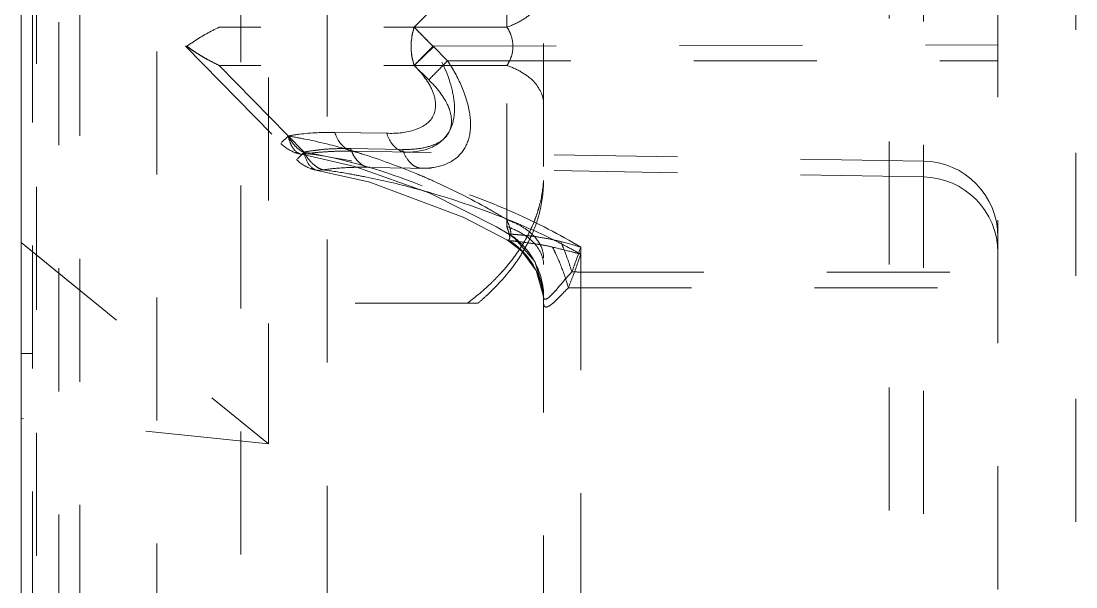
# Model space of a CAD drawing. Header units: millimetres. Extents: x 1815 to 2350, y 526 to 985.
# Drawn here: x 2236.4 to 2250.4, y 697.64 to 705.15 of the extents above; entities that cross this region are included whole.
import ezdxf

# ---------------------------------------------------------------- set-up
doc = ezdxf.new("R2010")
doc.units = ezdxf.units.MM
doc.header["$LTSCALE"] = 16.334999
doc.linetypes.add('HIDDEN', pattern=[0.2, 0.1, -0.1])
doc.layers.get('0').update_dxf_attribs({"lineweight": 18})
doc.layers.add('DEFAULT_2', color=8, linetype='HIDDEN', lineweight=18)

msp = doc.modelspace()

# ---------------------------------------------------------------- linework, layer by layer
at = {"color": 7, "linetype": 'Continuous'}
msp.add_line((2236.396, 596.071), (2236.396, 941.071), dxfattribs=at)
at = {"layer": 'DEFAULT_2', "color": 8, "linetype": 'HIDDEN'}
for p, q in [((2236.899, 878.286), (2236.899, 666.346)), ((2237.177, 875.144), (2237.177, 666.979)), ((2238.2, 874.632), (2238.2, 667.491)), ((2239.311, 872.854), (2239.311, 669.289)), ((2243.331, 683.619), (2243.331, 865.833)), ((2236.599, 863.032), (2236.599, 675.454)), ((2247.917, 719.886), (2247.917, 684.354)), ((2250.396, 716.469), (2250.396, 687.626)), ((2239.678, 714.204), (2239.678, 699.538)), ((2248.373, 713.311), (2248.373, 694.224)), ((2249.361, 712.307), (2249.361, 694.224)), ((2243.044, 709.374), (2238.579, 704.816)), ((2242.843, 708.968), (2239.024, 705.069)), ((2242.843, 708.968), (2242.843, 705.069)), ((2243.824, 706.77), (2241.864, 704.816)), ((2241.614, 705.069), (2243.259, 706.709)), ((2236.546, 690.737), (2236.546, 706.467)), ((2240.459, 705.516), (2240.459, 679.079)), ((2242.843, 705.069), (2239.024, 705.069)), ((2238.579, 704.816), (2240.052, 703.313)), ((2238.579, 704.816), (2238.599, 704.816)), ((2238.579, 704.816), (2238.599, 704.816)), ((2241.869, 704.811), (2241.614, 704.563)), ((2241.864, 704.816), (2242.057, 704.624)), ((2241.866, 704.82), (2249.361, 704.834)), ((2242.057, 704.624), (2249.361, 704.624)), ((2242.843, 704.563), (2239.024, 704.563)), ((2240.152, 703.411), (2239.024, 704.563)), ((2241.807, 704.37), (2241.614, 704.563)), ((2242.843, 702.423), (2242.843, 704.563)), ((2241.249, 703.661), (2240.559, 703.673)), ((2239.942, 703.625), (2239.854, 703.539)), ((2240.152, 703.411), (2240.063, 703.324)), ((2240.12, 703.383), (2240.828, 703.222)), ((2240.192, 703.39), (2240.121, 703.383)), ((2240.121, 703.383), (2240.121, 703.383)), ((2240.769, 703.458), (2241.458, 703.446)), ((2248.373, 703.291), (2240.809, 703.423)), ((2240.828, 703.222), (2241.82, 702.866)), ((2240.33, 703.168), (2240.332, 703.168)), ((2240.331, 703.168), (2241.023, 703.012)), ((2240.332, 703.168), (2240.402, 703.176)), ((2248.373, 703.081), (2241.019, 703.209)), ((2241.023, 703.012), (2242.263, 702.546)), ((2241.82, 702.866), (2242.707, 702.419)), ((2242.263, 702.546), (2242.853, 702.24)), ((2242.707, 702.419), (2242.869, 702.321)), ((2242.853, 702.24), (2242.864, 702.244)), ((2242.869, 702.321), (2242.881, 702.32)), ((2242.869, 702.321), (2242.869, 702.321)), ((2236.396, 702.211), (2239.678, 699.538)), ((2237.118, 701.623), (2236.396, 702.211)), ((2242.853, 702.24), (2242.853, 702.24)), ((2243.824, 702.149), (2243.824, 694.145)), ((2243.213, 701.957), (2243.325, 701.597)), ((2243.231, 701.838), (2243.326, 701.513)), ((2243.824, 701.819), (2249.361, 701.819)), ((2243.325, 701.597), (2243.331, 701.415)), ((2243.66, 701.609), (2249.361, 701.609)), ((2242.462, 701.407), (2239.314, 701.407)), ((2236.396, 700.737), (2236.546, 700.737)), ((2239.678, 699.538), (2236.396, 699.875))]:
    msp.add_line(p, q, dxfattribs=at)
for points in [[(2242.869, 702.321), (2242.949, 702.266), (2243.213, 701.957)], [(2242.853, 702.24), (2243.041, 702.098), (2243.231, 701.838)]]:
    msp.add_lwpolyline(points, dxfattribs=at)
for centre, radius, start, end in [((2241.321, 704.671), 2.01, 115.591, 180), ((2260.974, 723.912), 27.016, 224.2238, 224.9742), ((2261.02, 685.676), 27.08, 135.0231, 135.7757), ((2240.255, 707.157), 2.871, 241.1015, 244.6108), ((2238.888, 697.292), 6.42, 78.5374, 80.5503), ((2240.201, 703.882), 0.506, 250.3047, 260.7966), ((2240.6, 701.08), 2.374, 97.5176, 100.8847), ((2240.64, 700.234), 3.188, 94.5836, 98.0731), ((2240.64, 700.795), 2.661, 96.3995, 97.557), ((2240.676, 700.447), 3.012, 92.4213, 96.3441), ((2240.696, 699.533), 3.891, 91.5543, 94.5879), ((2240.702, 699.832), 3.627, 88.9476, 92.4275), ((2240.721, 698.627), 4.798, 88.9507, 91.5586), ((2241.246, 703.617), 0.502, 198.3646, 206.468), ((2238.465, 695.582), 8.183, 72.5814, 73.3729), ((2248.356, 702.287), 1.005, 360, 89), ((2240.411, 703.668), 0.506, 250.2977, 260.7812), ((2240.849, 700.03), 3.177, 94.5879, 98.0895), ((2239.301, 694.802), 8.446, 80.1745, 82.513), ((2240.93, 698.25), 4.96, 88.9778, 90.7566), ((2248.356, 702.076), 1.005, 0, 89), ((2241.594, 703.033), 1.736, 345.6918, 0.0043), ((2238.841, 692.568), 10.728, 73.8079, 74.9881), ((2238.854, 692.6), 10.693, 68.8184, 73.8276), ((2239.267, 693.651), 9.565, 64.8182, 68.8501), ((2242.457, 701.42), 1.161, 64.85, 70.6053), ((2241.881, 702.098), 1.048, 17.3528, 23.4177), ((2239.704, 694.597), 8.523, 63.7159, 64.7696), ((2241.162, 703.223), 2.208, 329.0685, 330.1075), ((2241.208, 703.197), 2.155, 330.1045, 331.9252), ((2239.946, 695.087), 7.976, 62.4212, 63.7179), ((2240.977, 692.531), 10.031, 73.5077, 75.0815), ((2240.252, 695.67), 7.317, 60.7736, 62.4288), ((2236.215, 704.598), 8.023, 339.2091, 341.5296), ((2240.698, 703.699), 2.803, 316.7268, 318.3186), ((2240.774, 703.632), 2.702, 318.3203, 319.6557), ((2243.434, 667.458), 34.363, 89.3495, 89.5463), ((2240.815, 703.468), 2.633, 320.1175, 321.0344), ((2240.805, 700.812), 2.964, 15.5891, 19.4493), ((2236.94, 704.335), 7.251, 337.9202, 339.1199)]:
    msp.add_arc(centre, radius, start, end, dxfattribs=at)
for points, knots in [([(2242.843, 705.069), (2242.912, 705.094), (2243.04, 705.153), (2243.24, 705.298), (2243.331, 705.47), (2243.331, 705.576)], [0, 0, 0, 0, 0.2217187, 0.423593, 0.745228, 0.745228, 0.745228, 0.745228]), ([(2243.331, 705.576), (2243.331, 705.47), (2243.24, 705.298), (2243.04, 705.153), (2242.912, 705.094), (2242.843, 705.069)], [0, 0, 0, 0, 0.3216395, 0.5235178, 0.7452396, 0.7452396, 0.7452396, 0.7452396]), ([(2238.599, 704.816), (2238.631, 704.84), (2238.765, 704.936), (2238.911, 705.016), (2239.024, 705.069)], [0, 0, 0, 0, 0.1196831, 0.4955386, 0.4955386, 0.4955386, 0.4955386]), ([(2241.614, 704.563), (2241.6, 704.602), (2241.56, 704.768), (2241.572, 704.948), (2241.614, 705.069)], [0, 0, 0, 0, 0.1264987, 0.5145121, 0.5145121, 0.5145121, 0.5145121]), ([(2241.614, 705.069), (2241.601, 705.03), (2241.56, 704.864), (2241.572, 704.684), (2241.614, 704.563)], [0, 0, 0, 0, 0.126495, 0.5144881, 0.5144881, 0.5144881, 0.5144881]), ([(2241.864, 704.816), (2241.841, 704.839), (2241.757, 704.924), (2241.674, 705.008), (2241.614, 705.069)], [0, 0, 0, 0, 0.0986576, 0.3557102, 0.3557102, 0.3557102, 0.3557102]), ([(2242.843, 704.563), (2242.896, 704.634), (2242.941, 704.779), (2242.907, 704.955), (2242.868, 705.038), (2242.843, 705.069)], [0, 0, 0, 0, 0.2686673, 0.4182249, 0.5395852, 0.5395852, 0.5395852, 0.5395852]), ([(2242.898, 704.963), (2242.895, 704.973), (2242.881, 705.011), (2242.861, 705.047), (2242.843, 705.069)], [0, 0, 0, 0, 0.0330938, 0.1208513, 0.1208513, 0.1208513, 0.1208513]), ([(2242.843, 704.563), (2242.861, 704.586), (2242.902, 704.66), (2242.935, 704.798), (2242.917, 704.91), (2242.898, 704.963)], [0, 0, 0, 0, 0.0880203, 0.2514092, 0.4193679, 0.4193679, 0.4193679, 0.4193679]), ([(2239.024, 704.563), (2238.986, 704.581), (2238.838, 704.655), (2238.696, 704.742), (2238.599, 704.816)], [0, 0, 0, 0, 0.1278127, 0.4955806, 0.4955806, 0.4955806, 0.4955806]), ([(2238.867, 704.643), (2238.844, 704.656), (2238.751, 704.709), (2238.662, 704.768), (2238.599, 704.816)], [0, 0, 0, 0, 0.0818122, 0.3197315, 0.3197315, 0.3197315, 0.3197315]), ([(2241.498, 703.411), (2241.626, 703.409), (2241.824, 703.438), (2242.031, 703.596), (2242.134, 703.78), (2242.161, 704.016), (2242.096, 704.381), (2241.969, 704.649), (2241.866, 704.82)], [0, 0, 0, 0, 0.383812, 0.568734, 0.767707, 1.000327, 1.270784, 1.875636, 1.875636, 1.875636, 1.875636]), ([(2242.057, 704.624), (2242.034, 704.6), (2241.95, 704.516), (2241.867, 704.432), (2241.807, 704.37)], [0, 0, 0, 0, 0.0991023, 0.3557101, 0.3557101, 0.3557101, 0.3557101]), ([(2242.057, 704.624), (2242.129, 704.517), (2242.249, 704.296), (2242.361, 703.958), (2242.372, 703.641), (2242.291, 703.46), (2242.236, 703.395)], [0, 0, 0, 0, 0.386828, 0.752201, 1.065249, 1.321053, 1.321053, 1.321053, 1.321053]), ([(2241.614, 704.563), (2241.667, 704.509), (2241.762, 704.399), (2241.869, 704.221), (2241.909, 704.039), (2241.861, 703.816), (2241.587, 703.671), (2241.368, 703.658), (2241.249, 703.661)], [0, 0, 0, 0, 0.227702, 0.437862, 0.620851, 0.779276, 1.088744, 1.449563, 1.449563, 1.449563, 1.449563]), ([(2242.843, 704.563), (2242.912, 704.539), (2243.04, 704.479), (2243.24, 704.335), (2243.331, 704.163), (2243.331, 704.056)], [0, 0, 0, 0, 0.2217233, 0.4236025, 0.7452416, 0.7452416, 0.7452416, 0.7452416]), ([(2242.843, 704.563), (2242.912, 704.539), (2243.04, 704.479), (2243.24, 704.335), (2243.331, 704.163), (2243.331, 704.056)], [0, 0, 0, 0, 0.2217185, 0.4235927, 0.7452267, 0.7452267, 0.7452267, 0.7452267]), ([(2242.101, 703.904), (2242.093, 703.945), (2242.035, 704.123), (2241.909, 704.269), (2241.807, 704.37)], [0, 0, 0, 0, 0.1261698, 0.5586933, 0.5586933, 0.5586933, 0.5586933]), ([(2242.094, 703.718), (2242.098, 703.732), (2242.112, 703.793), (2242.109, 703.857), (2242.101, 703.904)], [0, 0, 0, 0, 0.0443409, 0.188011, 0.188011, 0.188011, 0.188011]), ([(2239.942, 703.625), (2239.992, 703.635), (2240.196, 703.667), (2240.403, 703.675), (2240.559, 703.673)], [0, 0, 0, 0, 0.1510737, 0.619744, 0.619744, 0.619744, 0.619744]), ([(2240.809, 703.423), (2240.784, 703.424), (2240.663, 703.461), (2240.59, 703.581), (2240.559, 703.673)], [0, 0, 0, 0, 0.077206, 0.3713322, 0.3713322, 0.3713322, 0.3713322]), ([(2241.498, 703.411), (2241.473, 703.412), (2241.352, 703.449), (2241.279, 703.569), (2241.249, 703.661)], [0, 0, 0, 0, 0.077206, 0.3713373, 0.3713373, 0.3713373, 0.3713373]), ([(2241.458, 703.446), (2241.526, 703.445), (2241.658, 703.45), (2241.844, 703.49), (2242.007, 703.567), (2242.078, 703.665), (2242.094, 703.718)], [0, 0, 0, 0, 0.2038718, 0.3948702, 0.5713049, 0.7359214, 0.7359214, 0.7359214, 0.7359214]), ([(2239.942, 703.625), (2239.957, 703.596), (2240.018, 703.498), (2240.112, 703.412), (2240.192, 703.39)], [0, 0, 0, 0, 0.0995449, 0.3513313, 0.3513313, 0.3513313, 0.3513313]), ([(2240.807, 703.423), (2240.753, 703.439), (2240.541, 703.5), (2240.326, 703.552), (2240.164, 703.585)], [0, 0, 0, 0, 0.1678295, 0.6628922, 0.6628922, 0.6628922, 0.6628922]), ([(2240.119, 703.383), (2240.081, 703.389), (2240.033, 703.422), (2240.004, 703.465), (2239.996, 703.477)], [0, 0, 0, 0, 0.1161302, 0.1591452, 0.1591452, 0.1591452, 0.1591452]), ([(2240.152, 703.411), (2240.611, 703.335), (2241.54, 703.073), (2242.415, 702.669), (2242.843, 702.423)], [0, 0, 0, 0, 1.396963, 2.879654, 2.879654, 2.879654, 2.879654]), ([(2240.152, 703.411), (2240.163, 703.354), (2240.193, 703.252), (2240.283, 703.176), (2240.329, 703.169)], [0, 0, 0, 0, 0.1756882, 0.316896, 0.316896, 0.316896, 0.316896]), ([(2243.824, 702.149), (2243.543, 702.32), (2242.956, 702.618), (2241.755, 703.079), (2240.818, 703.308), (2240.192, 703.39)], [0, 0, 0, 0, 0.988439, 1.968415, 3.862251, 3.862251, 3.862251, 3.862251]), ([(2241.863, 703.03), (2241.784, 703.065), (2241.474, 703.198), (2241.156, 703.314), (2240.915, 703.39)], [0, 0, 0, 0, 0.257477, 1.014372, 1.014372, 1.014372, 1.014372]), ([(2242.236, 703.395), (2242.176, 703.323), (2242.003, 703.216), (2241.807, 703.195), (2241.708, 703.197)], [0, 0, 0, 0, 0.2825739, 0.5819226, 0.5819226, 0.5819226, 0.5819226]), ([(2240.402, 703.176), (2240.377, 703.183), (2240.345, 703.198), (2240.316, 703.217), (2240.308, 703.223)], [0, 0, 0, 0, 0.0770348, 0.105086, 0.105086, 0.105086, 0.105086]), ([(2240.923, 703.242), (2240.915, 703.247), (2240.882, 703.271), (2240.854, 703.302), (2240.835, 703.328)], [0, 0, 0, 0, 0.0289439, 0.1235327, 0.1235327, 0.1235327, 0.1235327]), ([(2241.019, 703.209), (2240.994, 703.21), (2240.96, 703.22), (2240.931, 703.237), (2240.923, 703.242)], [0, 0, 0, 0, 0.0749499, 0.1023704, 0.1023704, 0.1023704, 0.1023704]), ([(2241.524, 703.317), (2241.53, 703.308), (2241.556, 703.276), (2241.586, 703.247), (2241.611, 703.23)], [0, 0, 0, 0, 0.0328303, 0.1233586, 0.1233586, 0.1233586, 0.1233586]), ([(2241.611, 703.23), (2241.619, 703.225), (2241.649, 703.208), (2241.683, 703.198), (2241.708, 703.197)], [0, 0, 0, 0, 0.0277982, 0.1036766, 0.1036766, 0.1036766, 0.1036766]), ([(2240.743, 703.124), (2240.816, 703.111), (2241.11, 703.057), (2241.402, 702.988), (2241.62, 702.93)], [0, 0, 0, 0, 0.2221469, 0.8983197, 0.8983197, 0.8983197, 0.8983197]), ([(2242.843, 702.515), (2242.763, 702.564), (2242.445, 702.751), (2242.114, 702.917), (2241.863, 703.03)], [0, 0, 0, 0, 0.280638, 1.107903, 1.107903, 1.107903, 1.107903]), ([(2243.33, 703.033), (2243.324, 702.924), (2243.3, 702.777), (2243.258, 702.636), (2243.246, 702.601)], [0, 0, 0, 0, 0.3293261, 0.4414384, 0.4414384, 0.4414384, 0.4414384]), ([(2243.246, 702.601), (2243.234, 702.562), (2243.177, 702.406), (2243.099, 702.257), (2243.031, 702.15)], [0, 0, 0, 0, 0.1217975, 0.500536, 0.500536, 0.500536, 0.500536]), ([(2243.11, 702.183), (2243.128, 702.217), (2243.196, 702.352), (2243.248, 702.495), (2243.276, 702.604)], [0, 0, 0, 0, 0.1163803, 0.453974, 0.453974, 0.453974, 0.453974]), ([(2242.843, 702.423), (2242.912, 702.399), (2243.04, 702.34), (2243.24, 702.195), (2243.331, 702.023), (2243.331, 701.917)], [0, 0, 0, 0, 0.2217148, 0.423586, 0.745215, 0.745215, 0.745215, 0.745215]), ([(2242.864, 702.244), (2242.883, 702.246), (2242.882, 702.306), (2242.865, 702.357), (2242.851, 702.401), (2242.843, 702.423)], [0, 0, 0, 0, 0.0568138, 0.1175654, 0.1907312, 0.1907312, 0.1907312, 0.1907312]), ([(2242.881, 702.32), (2242.885, 702.319), (2242.9, 702.327), (2242.894, 702.367), (2242.887, 702.393), (2242.882, 702.411)], [0, 0, 0, 0, 0.0127426, 0.0439729, 0.1019671, 0.1019671, 0.1019671, 0.1019671]), ([(2243.331, 702.008), (2243.331, 702.077), (2243.281, 702.228), (2243.169, 702.335), (2243.103, 702.383)], [0, 0, 0, 0, 0.2060772, 0.4544064, 0.4544064, 0.4544064, 0.4544064]), ([(2242.864, 702.244), (2243.005, 702.157), (2243.244, 701.91), (2243.331, 701.577), (2243.331, 701.415)], [0, 0, 0, 0, 0.4998415, 0.990498, 0.990498, 0.990498, 0.990498]), ([(2243.559, 702.224), (2243.491, 702.241), (2243.353, 702.269), (2243.181, 702.296), (2243.05, 702.309), (2242.973, 702.316), (2242.924, 702.32), (2242.892, 702.322), (2242.883, 702.32), (2242.868, 702.322), (2242.869, 702.321)], [0, 0, 0, 0, 0.2124836, 0.4213405, 0.5208406, 0.6108502, 0.6476793, 0.6760128, 0.693287, 0.6981486, 0.6981486, 0.6981486, 0.6981486]), ([(2243.031, 702.15), (2243.017, 702.127), (2242.955, 702.035), (2242.887, 701.947), (2242.833, 701.883)], [0, 0, 0, 0, 0.0814819, 0.3333974, 0.3333974, 0.3333974, 0.3333974]), ([(2242.983, 702.224), (2242.953, 702.227), (2242.911, 702.236), (2242.865, 702.233), (2242.852, 702.24)], [0, 0, 0, 0, 0.0903714, 0.1317341, 0.1317341, 0.1317341, 0.1317341]), ([(2243.331, 702.175), (2243.301, 702.18), (2243.185, 702.199), (2243.069, 702.214), (2242.983, 702.224)], [0, 0, 0, 0, 0.0909884, 0.3514306, 0.3514306, 0.3514306, 0.3514306]), ([(2243.449, 702.15), (2243.463, 702.124), (2243.519, 702.009), (2243.567, 701.891), (2243.6, 701.799)], [0, 0, 0, 0, 0.0905813, 0.3825959, 0.3825959, 0.3825959, 0.3825959]), ([(2243.559, 702.224), (2243.572, 702.192), (2243.627, 702.06), (2243.674, 701.924), (2243.706, 701.82)], [0, 0, 0, 0, 0.1043432, 0.4301077, 0.4301077, 0.4301077, 0.4301077]), ([(2242.863, 701.812), (2242.881, 701.834), (2242.95, 701.923), (2243.013, 702.016), (2243.056, 702.088)], [0, 0, 0, 0, 0.0863208, 0.337456, 0.337456, 0.337456, 0.337456]), ([(2243.331, 701.496), (2243.331, 701.548), (2243.312, 701.761), (2243.222, 701.968), (2243.123, 702.096)], [0, 0, 0, 0, 0.1576227, 0.6448688, 0.6448688, 0.6448688, 0.6448688]), ([(2243.331, 701.492), (2243.331, 701.482), (2243.333, 701.454), (2243.381, 701.461), (2243.417, 701.497), (2243.469, 701.546), (2243.522, 701.609), (2243.6, 701.703), (2243.664, 701.773), (2243.707, 701.82)], [0, 0, 0, 0, 0.0326285, 0.0610294, 0.1151867, 0.1888542, 0.2739894, 0.3652938, 0.557425, 0.557425, 0.557425, 0.557425]), ([(2242.739, 701.778), (2242.708, 701.745), (2242.578, 701.612), (2242.435, 701.492), (2242.322, 701.407)], [0, 0, 0, 0, 0.1347077, 0.5584834, 0.5584834, 0.5584834, 0.5584834]), ([(2242.462, 701.407), (2242.497, 701.436), (2242.629, 701.552), (2242.752, 701.679), (2242.836, 701.78)], [0, 0, 0, 0, 0.1367186, 0.5282613, 0.5282613, 0.5282613, 0.5282613]), ([(2243.535, 701.481), (2243.51, 701.456), (2243.474, 701.42), (2243.425, 701.38), (2243.394, 701.361), (2243.366, 701.35), (2243.331, 701.366), (2243.331, 701.397), (2243.331, 701.415)], [0, 0, 0, 0, 0.1075421, 0.1532026, 0.1907891, 0.2182726, 0.2387258, 0.2939359, 0.2939359, 0.2939359, 0.2939359])]:
    msp.add_open_spline(points, degree=3, knots=knots, dxfattribs=at)
for points in [[(2239.842, 703.527), (2239.894, 703.473), (2239.961, 703.431), (2240.031, 703.406)], [(2239.958, 703.565), (2239.951, 703.585), (2239.946, 703.605), (2239.942, 703.625)], [(2239.996, 703.477), (2239.98, 703.504), (2239.967, 703.534), (2239.958, 703.565)], [(2240.223, 703.303), (2240.196, 703.336), (2240.172, 703.373), (2240.152, 703.411)], [(2240.835, 703.328), (2240.82, 703.348), (2240.807, 703.37), (2240.796, 703.393)], [(2241.458, 703.446), (2241.474, 703.4), (2241.496, 703.356), (2241.524, 703.317)], [(2240.052, 703.313), (2240.104, 703.259), (2240.17, 703.217), (2240.241, 703.192)], [(2240.308, 703.223), (2240.277, 703.245), (2240.248, 703.273), (2240.223, 703.303)], [(2240.865, 703.21), (2240.775, 703.208), (2240.685, 703.205), (2240.595, 703.197)], [(2243.103, 702.383), (2243.055, 702.417), (2243.004, 702.446), (2242.951, 702.471)], [(2243.123, 702.096), (2243.055, 702.182), (2242.973, 702.259), (2242.881, 702.32)], [(2243.449, 702.15), (2243.41, 702.16), (2243.37, 702.168), (2243.331, 702.175)], [(2243.696, 702.09), (2243.614, 702.111), (2243.531, 702.131), (2243.449, 702.15)], [(2243.707, 701.82), (2243.747, 701.93), (2243.786, 702.039), (2243.824, 702.149)], [(2243.824, 702.056), (2243.782, 702.068), (2243.739, 702.079), (2243.696, 702.09)], [(2243.66, 701.609), (2243.617, 701.568), (2243.576, 701.524), (2243.535, 701.481)]]:
    msp.add_open_spline(points, degree=3, dxfattribs=at)

doc.saveas('drawing.dxf')
